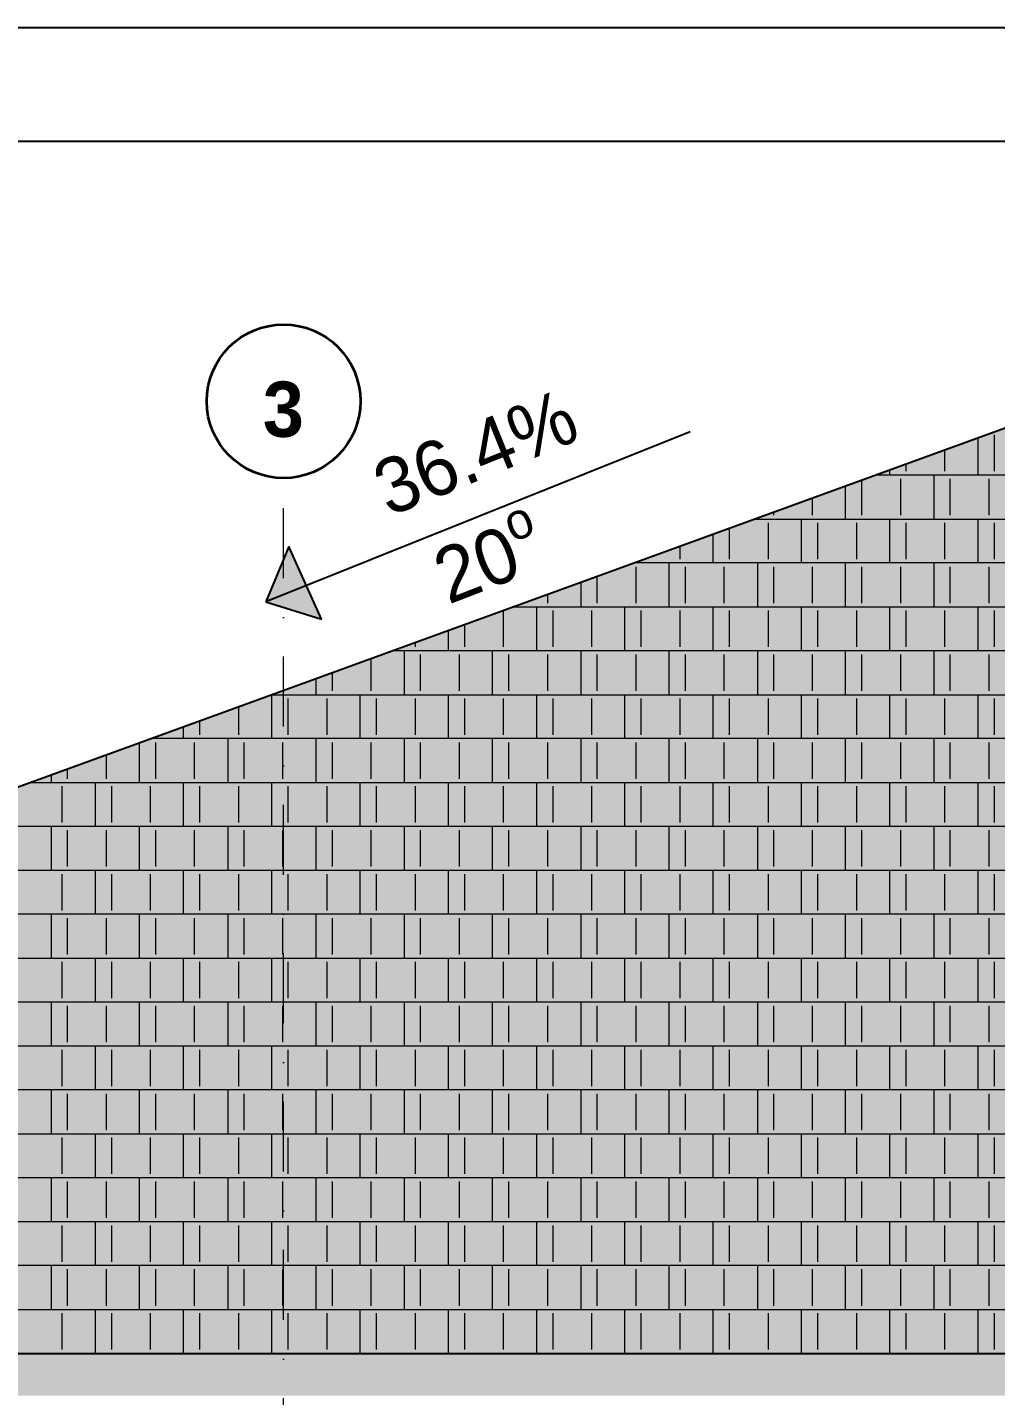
# Model space of a CAD drawing. Extents: x -1929 to 256751, y -18317 to 36108.
# Drawn here: x 10238.8 to 10458.2, y 1160 to 1470.1 of the extents above; entities that cross this region are included whole.
import ezdxf

# ---------------------------------------------------------------- set-up
doc = ezdxf.new("R2010")
doc.units = 0
doc.header["$LTSCALE"] = 5
doc.header["$MEASUREMENT"] = 0
doc.linetypes.add('- Осеви линии', pattern=[670.277762, 317.5, -176.388889, 0, -176.388874])
doc.linetypes.add('- Скирити линии', pattern=[245, 200, -45])
for name, color, linetype in [('4 _ - Фрагмент - Разрез.2D Elements', 7, 'Continuous'), ('4 _ - Щриховки - Основни.2D Elements', 7, 'Continuous'), ('6 _ - Конструктивни оси.Dimensioning', 7, 'Continuous'), ('7 _ - Основни елементи.2D Elements', 7, 'Continuous'), ('KEREMIDI', 7, 'Continuous')]:
    doc.layers.add(name, color=color, linetype=linetype)
doc.styles.add('GENERATED_STYLE_1', font='GOTHIC.TTF')
doc.styles.add('GENERATED_STYLE_2', font='GOTHICB.TTF')

# ---------------------------------------------------------------- blocks, each defined once
blk = doc.blocks.new('*X17')
at = {"layer": 'KEREMIDI', "color": 250, "linetype": 'Continuous', "lineweight": 13, "ltscale": 0.01, "true_color": 0x2a2a2a}
for p, q in [((19028.9, 27255.9), (19028.9, 27420.8)), ((18804.9, 27255.9), (18804.9, 27352.3)), ((18954.9, 27238.8), (18954.9, 27406.9)), ((18754.9, 27238.8), (18492.9, 27238.8)), ((18554.9, 27238.8), (18554.9, 27261.4)), ((18628.9, 27255.9), (18628.9, 27288.3)), ((19554.9, 27238.8), (18754.9, 27238.8)), ((18754.9, 27238.8), (18754.9, 27039.7)), ((18354.9, 27039.7), (18354.9, 27188.6)), ((18428.9, 27056.8), (18428.9, 27215.5)), ((18604.9, 27056.8), (18604.9, 27221.7)), ((18828.9, 27056.8), (18828.9, 27221.7)), ((19004.9, 27056.8), (19004.9, 27221.7)), ((18204.9, 27056.8), (18204.9, 27134)), ((17954.9, 27043), (17954.9, 27039.7)), ((18028.9, 27056.8), (18028.9, 27069.9)), ((17828.9, 26857.8), (17828.9, 26997.1)), ((17946, 27039.7), (17954.9, 27039.7)), ((17954.9, 27039.7), (18754.9, 27039.7)), ((18004.9, 26857.8), (18004.9, 27022.6)), ((18154.9, 26840.7), (18154.9, 27039.7)), ((18228.9, 26857.8), (18228.9, 27022.6)), ((18404.9, 26857.8), (18404.9, 27022.6)), ((18554.9, 26840.7), (18554.9, 27039.7)), ((18628.9, 26857.8), (18628.9, 27022.6)), ((18754.9, 27039.7), (19554.9, 27039.7)), ((18804.9, 26857.8), (18804.9, 27022.6)), ((18954.9, 26840.7), (18954.9, 27039.7)), ((19028.9, 26857.8), (19028.9, 27022.6)), ((17754.9, 26840.7), (17754.9, 26970.2)), ((17604.9, 26857.8), (17604.9, 26915.6)), ((17954.9, 26840.7), (17399.1, 26840.7)), ((17404.9, 26658.7), (17404.9, 26823.6)), ((17554.9, 26641.6), (17554.9, 26840.7)), ((17628.9, 26658.7), (17628.9, 26823.6)), ((17804.9, 26658.7), (17804.9, 26823.6)), ((18754.9, 26840.7), (17954.9, 26840.7)), ((17954.9, 26840.7), (17954.9, 26641.6)), ((18028.9, 26658.7), (18028.9, 26823.6)), ((18204.9, 26658.7), (18204.9, 26823.6)), ((18354.9, 26641.6), (18354.9, 26840.7)), ((18428.9, 26658.7), (18428.9, 26823.6)), ((18604.9, 26658.7), (18604.9, 26823.6)), ((19554.9, 26840.7), (18754.9, 26840.7)), ((18754.9, 26840.7), (18754.9, 26641.6)), ((18828.9, 26658.7), (18828.9, 26823.6)), ((19004.9, 26658.7), (19004.9, 26823.6)), ((17154.9, 26751.8), (17154.9, 26641.6)), ((17228.9, 26658.7), (17228.9, 26778.7)), ((17004.9, 26658.7), (17004.9, 26697.2)), ((16804.9, 26459.7), (16804.9, 26624.4)), ((16852.2, 26641.6), (17154.9, 26641.6)), ((16954.9, 26442.6), (16954.9, 26641.6)), ((17028.9, 26459.7), (17028.9, 26624.5)), ((17154.9, 26641.6), (17954.9, 26641.6)), ((17204.9, 26459.7), (17204.9, 26624.5)), ((17354.9, 26442.6), (17354.9, 26641.6)), ((17428.9, 26459.7), (17428.9, 26624.5)), ((17604.9, 26459.7), (17604.9, 26624.5)), ((17754.9, 26442.6), (17754.9, 26641.6)), ((17828.9, 26459.7), (17828.9, 26624.5)), ((17954.9, 26641.6), (18754.9, 26641.6)), ((18004.9, 26459.7), (18004.9, 26624.5)), ((18154.9, 26442.6), (18154.9, 26641.6)), ((18228.9, 26459.7), (18228.9, 26624.5)), ((18404.9, 26459.7), (18404.9, 26624.5)), ((18554.9, 26442.6), (18554.9, 26641.6)), ((18628.9, 26459.7), (18628.9, 26624.5)), ((18754.9, 26641.6), (19554.9, 26641.6)), ((18804.9, 26459.7), (18804.9, 26624.5)), ((18954.9, 26442.6), (18954.9, 26641.6)), ((19028.9, 26459.7), (19028.9, 26624.5)), ((16628.9, 26459.7), (16628.9, 26560.3)), ((16554.9, 26442.6), (16554.9, 26533.4)), ((16354.9, 26442.6), (16305.3, 26442.6)), ((17154.9, 26442.6), (16354.9, 26442.6)), ((16354.9, 26442.6), (16354.9, 26243.5)), ((16404.9, 26459.7), (16404.9, 26478.8)), ((16428.9, 26260.6), (16428.9, 26425.5)), ((16604.9, 26260.6), (16604.9, 26425.5)), ((16754.9, 26243.5), (16754.9, 26442.6)), ((16828.9, 26260.6), (16828.9, 26425.5)), ((17004.9, 26260.6), (17004.9, 26425.5)), ((17954.9, 26442.6), (17154.9, 26442.6)), ((17154.9, 26442.6), (17154.9, 26243.5)), ((17228.9, 26260.6), (17228.9, 26425.5)), ((17404.9, 26260.6), (17404.9, 26425.5)), ((17554.9, 26243.5), (17554.9, 26442.6)), ((17628.9, 26260.6), (17628.9, 26425.5)), ((17804.9, 26260.6), (17804.9, 26425.5)), ((18754.9, 26442.6), (17954.9, 26442.6)), ((17954.9, 26442.6), (17954.9, 26243.5)), ((18028.9, 26260.6), (18028.9, 26425.5)), ((18204.9, 26260.6), (18204.9, 26425.5)), ((18354.9, 26243.5), (18354.9, 26442.6)), ((18428.9, 26260.6), (18428.9, 26425.5)), ((18604.9, 26260.6), (18604.9, 26425.5)), ((19554.9, 26442.6), (18754.9, 26442.6)), ((18754.9, 26442.6), (18754.9, 26243.5)), ((18828.9, 26260.6), (18828.9, 26425.5)), ((19004.9, 26260.6), (19004.9, 26425.5)), ((16204.9, 26260.6), (16204.9, 26406)), ((15954.9, 26243.5), (15954.9, 26315)), ((16028.9, 26260.6), (16028.9, 26342)), ((15754.9, 26044.5), (15754.9, 26242.2)), ((15758.4, 26243.5), (16354.9, 26243.5)), ((16154.9, 26044.5), (16154.9, 26243.5)), ((16354.9, 26243.5), (17154.9, 26243.5)), ((16554.9, 26044.5), (16554.9, 26243.5)), ((16954.9, 26044.5), (16954.9, 26243.5)), ((17154.9, 26243.5), (17954.9, 26243.5)), ((17354.9, 26044.5), (17354.9, 26243.5)), ((17754.9, 26044.5), (17754.9, 26243.5)), ((17954.9, 26243.5), (18754.9, 26243.5)), ((18154.9, 26044.5), (18154.9, 26243.5)), ((18554.9, 26044.5), (18554.9, 26243.5)), ((18754.9, 26243.5), (19554.9, 26243.5)), ((18954.9, 26044.5), (18954.9, 26243.5)), ((15604.9, 26061.6), (15604.9, 26187.6)), ((15828.9, 26061.6), (15828.9, 26226.4)), ((16004.9, 26061.6), (16004.9, 26226.4)), ((16228.9, 26061.6), (16228.9, 26226.4)), ((16404.9, 26061.6), (16404.9, 26226.4)), ((16628.9, 26061.6), (16628.9, 26226.4)), ((16804.9, 26061.6), (16804.9, 26226.4)), ((17028.9, 26061.6), (17028.9, 26226.4)), ((17204.9, 26061.6), (17204.9, 26226.4)), ((17428.9, 26061.6), (17428.9, 26226.4)), ((17604.9, 26061.6), (17604.9, 26226.4)), ((17828.9, 26061.6), (17828.9, 26226.4)), ((18004.9, 26061.6), (18004.9, 26226.4)), ((18228.9, 26061.6), (18228.9, 26226.4)), ((18404.9, 26061.6), (18404.9, 26226.4)), ((18628.9, 26061.6), (18628.9, 26226.4)), ((18804.9, 26061.6), (18804.9, 26226.4)), ((19028.9, 26061.6), (19028.9, 26226.4)), ((15428.9, 26061.6), (15428.9, 26123.6)), ((15354.9, 26044.5), (15354.9, 26096.7)), ((15154.9, 25845.4), (15154.9, 26023.9)), ((15554.9, 26044.5), (15211.5, 26044.5)), ((15228.9, 25862.5), (15228.9, 26027.4)), ((15404.9, 25862.5), (15404.9, 26027.4)), ((16354.9, 26044.5), (15554.9, 26044.5)), ((15554.9, 26044.5), (15554.9, 25845.4)), ((15628.9, 25862.5), (15628.9, 26027.4)), ((15804.9, 25862.5), (15804.9, 26027.4)), ((15954.9, 25845.4), (15954.9, 26044.5)), ((16028.9, 25862.5), (16028.9, 26027.4)), ((16204.9, 25862.5), (16204.9, 26027.4)), ((17154.9, 26044.5), (16354.9, 26044.5)), ((16354.9, 26044.5), (16354.9, 25845.4)), ((16428.9, 25862.5), (16428.9, 26027.4)), ((16604.9, 25862.5), (16604.9, 26027.4)), ((16754.9, 25845.4), (16754.9, 26044.5)), ((16828.9, 25862.5), (16828.9, 26027.4)), ((17004.9, 25862.5), (17004.9, 26027.4)), ((17954.9, 26044.5), (17154.9, 26044.5)), ((17154.9, 26044.5), (17154.9, 25845.4)), ((17228.9, 25862.5), (17228.9, 26027.4)), ((17404.9, 25862.5), (17404.9, 26027.4)), ((17554.9, 25845.4), (17554.9, 26044.5)), ((17628.9, 25862.5), (17628.9, 26027.4)), ((17804.9, 25862.5), (17804.9, 26027.4)), ((18754.9, 26044.5), (17954.9, 26044.5)), ((17954.9, 26044.5), (17954.9, 25845.4)), ((18028.9, 25862.5), (18028.9, 26027.4)), ((18204.9, 25862.5), (18204.9, 26027.4)), ((18354.9, 25845.4), (18354.9, 26044.5)), ((18428.9, 25862.5), (18428.9, 26027.4)), ((18604.9, 25862.5), (18604.9, 26027.4)), ((19554.9, 26044.5), (18754.9, 26044.5)), ((18754.9, 26044.5), (18754.9, 25845.4)), ((18828.9, 25862.5), (18828.9, 26027.4)), ((19004.9, 25862.5), (19004.9, 26027.4)), ((15004.9, 25862.5), (15004.9, 25969.3)), ((14754.9, 25878.3), (14754.9, 25845.4)), ((14828.9, 25862.5), (14828.9, 25905.2)), ((14664.6, 25845.4), (14754.9, 25845.4)), ((14754.9, 25845.4), (15554.9, 25845.4)), ((14804.9, 25663.5), (14804.9, 25828.3)), ((14954.9, 25646.4), (14954.9, 25845.4)), ((15028.9, 25663.5), (15028.9, 25828.3)), ((15204.9, 25663.5), (15204.9, 25828.3)), ((15354.9, 25646.4), (15354.9, 25845.4)), ((15428.9, 25663.5), (15428.9, 25828.3)), ((15554.9, 25845.4), (16354.9, 25845.4)), ((15604.9, 25663.5), (15604.9, 25828.3)), ((15754.9, 25646.4), (15754.9, 25845.4)), ((15828.9, 25663.5), (15828.9, 25828.3)), ((16004.9, 25663.5), (16004.9, 25828.3)), ((16154.9, 25646.4), (16154.9, 25845.4)), ((16228.9, 25663.5), (16228.9, 25828.3)), ((16354.9, 25845.4), (17154.9, 25845.4)), ((16404.9, 25663.5), (16404.9, 25828.3)), ((16554.9, 25646.4), (16554.9, 25845.4)), ((16628.9, 25663.5), (16628.9, 25828.3)), ((16804.9, 25663.5), (16804.9, 25828.3)), ((16954.9, 25646.4), (16954.9, 25845.4)), ((17028.9, 25663.5), (17028.9, 25828.3)), ((17154.9, 25845.4), (17954.9, 25845.4)), ((17204.9, 25663.5), (17204.9, 25828.3)), ((17354.9, 25646.4), (17354.9, 25845.4)), ((17428.9, 25663.5), (17428.9, 25828.3)), ((17604.9, 25663.5), (17604.9, 25828.3)), ((17754.9, 25646.4), (17754.9, 25845.4)), ((17828.9, 25663.5), (17828.9, 25828.3)), ((17954.9, 25845.4), (18754.9, 25845.4)), ((18004.9, 25663.5), (18004.9, 25828.3)), ((18154.9, 25646.4), (18154.9, 25845.4)), ((18228.9, 25663.5), (18228.9, 25828.3)), ((18404.9, 25663.5), (18404.9, 25828.3)), ((18554.9, 25646.4), (18554.9, 25845.4)), ((18628.9, 25663.5), (18628.9, 25828.3)), ((18754.9, 25845.4), (19554.9, 25845.4)), ((18804.9, 25663.5), (18804.9, 25828.3)), ((18954.9, 25646.4), (18954.9, 25845.4)), ((19028.9, 25663.5), (19028.9, 25828.3)), ((14754.9, 25646.4), (13954.9, 25646.4)), ((15554.9, 25646.4), (14754.9, 25646.4)), ((14754.9, 25646.4), (14754.9, 25447.3)), ((14828.9, 25464.4), (14828.9, 25629.3)), ((15004.9, 25464.4), (15004.9, 25629.3)), ((15154.9, 25447.3), (15154.9, 25646.4)), ((15228.9, 25464.4), (15228.9, 25629.3)), ((15404.9, 25464.4), (15404.9, 25629.3)), ((16354.9, 25646.4), (15554.9, 25646.4)), ((15554.9, 25646.4), (15554.9, 25447.3)), ((15628.9, 25464.4), (15628.9, 25629.3)), ((15804.9, 25464.4), (15804.9, 25629.3)), ((15954.9, 25447.3), (15954.9, 25646.4)), ((16028.9, 25464.4), (16028.9, 25629.3)), ((16204.9, 25464.4), (16204.9, 25629.3)), ((17154.9, 25646.4), (16354.9, 25646.4)), ((16354.9, 25646.4), (16354.9, 25447.3)), ((16428.9, 25464.4), (16428.9, 25629.3)), ((16604.9, 25464.4), (16604.9, 25629.3)), ((16754.9, 25447.3), (16754.9, 25646.4)), ((16828.9, 25464.4), (16828.9, 25629.3)), ((17004.9, 25464.4), (17004.9, 25629.3)), ((17954.9, 25646.4), (17154.9, 25646.4)), ((17154.9, 25646.4), (17154.9, 25447.3)), ((17228.9, 25464.4), (17228.9, 25629.3)), ((17404.9, 25464.4), (17404.9, 25629.3)), ((17554.9, 25447.3), (17554.9, 25646.4)), ((17628.9, 25464.4), (17628.9, 25629.3)), ((17804.9, 25464.4), (17804.9, 25629.3)), ((18754.9, 25646.4), (17954.9, 25646.4)), ((17954.9, 25646.4), (17954.9, 25447.3)), ((18028.9, 25464.4), (18028.9, 25629.3)), ((18204.9, 25464.4), (18204.9, 25629.3)), ((18354.9, 25447.3), (18354.9, 25646.4)), ((18428.9, 25464.4), (18428.9, 25629.3)), ((18604.9, 25464.4), (18604.9, 25629.3)), ((19554.9, 25646.4), (18754.9, 25646.4)), ((18754.9, 25646.4), (18754.9, 25447.3)), ((18828.9, 25464.4), (18828.9, 25629.3)), ((19004.9, 25464.4), (19004.9, 25629.3)), ((13954.9, 25447.3), (14754.9, 25447.3)), ((14754.9, 25447.3), (15554.9, 25447.3)), ((14804.9, 25265.3), (14804.9, 25430.2)), ((14954.9, 25248.2), (14954.9, 25447.3)), ((15028.9, 25265.3), (15028.9, 25430.2)), ((15204.9, 25265.3), (15204.9, 25430.2)), ((15354.9, 25248.2), (15354.9, 25447.3)), ((15428.9, 25265.3), (15428.9, 25430.2)), ((15554.9, 25447.3), (16354.9, 25447.3)), ((15604.9, 25265.3), (15604.9, 25430.2)), ((15754.9, 25248.2), (15754.9, 25447.3)), ((15828.9, 25265.3), (15828.9, 25430.2)), ((16004.9, 25265.3), (16004.9, 25430.2)), ((16154.9, 25248.2), (16154.9, 25447.3)), ((16228.9, 25265.3), (16228.9, 25430.2)), ((16354.9, 25447.3), (17154.9, 25447.3)), ((16404.9, 25265.3), (16404.9, 25430.2)), ((16554.9, 25248.2), (16554.9, 25447.3)), ((16628.9, 25265.3), (16628.9, 25430.2)), ((16804.9, 25265.3), (16804.9, 25430.2)), ((16954.9, 25248.2), (16954.9, 25447.3)), ((17028.9, 25265.3), (17028.9, 25430.2)), ((17154.9, 25447.3), (17954.9, 25447.3)), ((17204.9, 25265.3), (17204.9, 25430.2)), ((17354.9, 25248.2), (17354.9, 25447.3)), ((17428.9, 25265.3), (17428.9, 25430.2)), ((17604.9, 25265.3), (17604.9, 25430.2)), ((17754.9, 25248.2), (17754.9, 25447.3)), ((17828.9, 25265.3), (17828.9, 25430.2)), ((17954.9, 25447.3), (18754.9, 25447.3)), ((18004.9, 25265.3), (18004.9, 25430.2)), ((18154.9, 25248.2), (18154.9, 25447.3)), ((18228.9, 25265.3), (18228.9, 25430.2)), ((18404.9, 25265.3), (18404.9, 25430.2)), ((18554.9, 25248.2), (18554.9, 25447.3)), ((18628.9, 25265.3), (18628.9, 25430.2)), ((18754.9, 25447.3), (19554.9, 25447.3)), ((18804.9, 25265.3), (18804.9, 25430.2)), ((18954.9, 25248.2), (18954.9, 25447.3)), ((19028.9, 25265.3), (19028.9, 25430.2)), ((14754.9, 25248.2), (13954.9, 25248.2)), ((15554.9, 25248.2), (14754.9, 25248.2)), ((14754.9, 25248.2), (14754.9, 25049.2)), ((15154.9, 25049.2), (15154.9, 25248.2)), ((16354.9, 25248.2), (15554.9, 25248.2)), ((15554.9, 25248.2), (15554.9, 25049.2)), ((15954.9, 25049.2), (15954.9, 25248.2)), ((17154.9, 25248.2), (16354.9, 25248.2)), ((16354.9, 25248.2), (16354.9, 25049.2)), ((16754.9, 25049.2), (16754.9, 25248.2)), ((17954.9, 25248.2), (17154.9, 25248.2)), ((17154.9, 25248.2), (17154.9, 25049.2)), ((17554.9, 25049.2), (17554.9, 25248.2)), ((18754.9, 25248.2), (17954.9, 25248.2)), ((17954.9, 25248.2), (17954.9, 25049.2)), ((18354.9, 25049.2), (18354.9, 25248.2)), ((19554.9, 25248.2), (18754.9, 25248.2)), ((18754.9, 25248.2), (18754.9, 25049.2)), ((14828.9, 25066.3), (14828.9, 25231.1)), ((15004.9, 25066.3), (15004.9, 25231.1)), ((15228.9, 25066.3), (15228.9, 25231.1)), ((15404.9, 25066.3), (15404.9, 25231.1)), ((15628.9, 25066.3), (15628.9, 25231.1)), ((15804.9, 25066.3), (15804.9, 25231.1)), ((16028.9, 25066.3), (16028.9, 25231.1)), ((16204.9, 25066.3), (16204.9, 25231.1)), ((16428.9, 25066.3), (16428.9, 25231.1)), ((16604.9, 25066.3), (16604.9, 25231.1)), ((16828.9, 25066.3), (16828.9, 25231.1)), ((17004.9, 25066.3), (17004.9, 25231.1)), ((17228.9, 25066.3), (17228.9, 25231.1)), ((17404.9, 25066.3), (17404.9, 25231.1)), ((17628.9, 25066.3), (17628.9, 25231.1)), ((17804.9, 25066.3), (17804.9, 25231.1)), ((18028.9, 25066.3), (18028.9, 25231.1)), ((18204.9, 25066.3), (18204.9, 25231.1)), ((18428.9, 25066.3), (18428.9, 25231.1)), ((18604.9, 25066.3), (18604.9, 25231.1)), ((18828.9, 25066.3), (18828.9, 25231.1)), ((19004.9, 25066.3), (19004.9, 25231.1)), ((13954.9, 25049.2), (14754.9, 25049.2)), ((14754.9, 25049.2), (15554.9, 25049.2)), ((14804.9, 24867.2), (14804.9, 25032.1)), ((14954.9, 24850.1), (14954.9, 25049.2)), ((15028.9, 24867.2), (15028.9, 25032.1)), ((15204.9, 24867.2), (15204.9, 25032.1)), ((15354.9, 24850.1), (15354.9, 25049.2)), ((15428.9, 24867.2), (15428.9, 25032.1)), ((15554.9, 25049.2), (16354.9, 25049.2)), ((15604.9, 24867.2), (15604.9, 25032.1)), ((15754.9, 24850.1), (15754.9, 25049.2)), ((15828.9, 24867.2), (15828.9, 25032.1)), ((16004.9, 24867.2), (16004.9, 25032.1)), ((16154.9, 24850.1), (16154.9, 25049.2)), ((16228.9, 24867.2), (16228.9, 25032.1)), ((16354.9, 25049.2), (17154.9, 25049.2)), ((16404.9, 24867.2), (16404.9, 25032.1)), ((16554.9, 24850.1), (16554.9, 25049.2)), ((16628.9, 24867.2), (16628.9, 25032.1)), ((16804.9, 24867.2), (16804.9, 25032.1)), ((16954.9, 24850.1), (16954.9, 25049.2)), ((17028.9, 24867.2), (17028.9, 25032.1)), ((17154.9, 25049.2), (17954.9, 25049.2)), ((17204.9, 24867.2), (17204.9, 25032.1)), ((17354.9, 24850.1), (17354.9, 25049.2)), ((17428.9, 24867.2), (17428.9, 25032.1)), ((17604.9, 24867.2), (17604.9, 25032.1)), ((17754.9, 24850.1), (17754.9, 25049.2)), ((17828.9, 24867.2), (17828.9, 25032.1)), ((17954.9, 25049.2), (18754.9, 25049.2)), ((18004.9, 24867.2), (18004.9, 25032.1)), ((18154.9, 24850.1), (18154.9, 25049.2)), ((18228.9, 24867.2), (18228.9, 25032.1)), ((18404.9, 24867.2), (18404.9, 25032.1)), ((18554.9, 24850.1), (18554.9, 25049.2)), ((18628.9, 24867.2), (18628.9, 25032.1)), ((18754.9, 25049.2), (19554.9, 25049.2)), ((18804.9, 24867.2), (18804.9, 25032.1)), ((18954.9, 24850.1), (18954.9, 25049.2)), ((19028.9, 24867.2), (19028.9, 25032.1)), ((14754.9, 24850.1), (13954.9, 24850.1)), ((15554.9, 24850.1), (14754.9, 24850.1)), ((14754.9, 24850.1), (14754.9, 24651.1)), ((14828.9, 24668.2), (14828.9, 24833)), ((15004.9, 24668.2), (15004.9, 24833)), ((15154.9, 24651.1), (15154.9, 24850.1)), ((15228.9, 24668.2), (15228.9, 24833)), ((15404.9, 24668.2), (15404.9, 24833)), ((16354.9, 24850.1), (15554.9, 24850.1)), ((15554.9, 24850.1), (15554.9, 24651.1)), ((15628.9, 24668.2), (15628.9, 24833)), ((15804.9, 24668.2), (15804.9, 24833)), ((15954.9, 24651.1), (15954.9, 24850.1)), ((16028.9, 24668.2), (16028.9, 24833)), ((16204.9, 24668.2), (16204.9, 24833)), ((17154.9, 24850.1), (16354.9, 24850.1)), ((16354.9, 24850.1), (16354.9, 24651.1)), ((16428.9, 24668.2), (16428.9, 24833)), ((16604.9, 24668.2), (16604.9, 24833)), ((16754.9, 24651.1), (16754.9, 24850.1)), ((16828.9, 24668.2), (16828.9, 24833)), ((17004.9, 24668.2), (17004.9, 24833)), ((17954.9, 24850.1), (17154.9, 24850.1)), ((17154.9, 24850.1), (17154.9, 24651.1)), ((17228.9, 24668.2), (17228.9, 24833)), ((17404.9, 24668.2), (17404.9, 24833)), ((17554.9, 24651.1), (17554.9, 24850.1)), ((17628.9, 24668.2), (17628.9, 24833)), ((17804.9, 24668.2), (17804.9, 24833)), ((18754.9, 24850.1), (17954.9, 24850.1)), ((17954.9, 24850.1), (17954.9, 24651.1)), ((18028.9, 24668.2), (18028.9, 24833)), ((18204.9, 24668.2), (18204.9, 24833)), ((18354.9, 24651.1), (18354.9, 24850.1)), ((18428.9, 24668.2), (18428.9, 24833)), ((18604.9, 24668.2), (18604.9, 24833)), ((19554.9, 24850.1), (18754.9, 24850.1)), ((18754.9, 24850.1), (18754.9, 24651.1)), ((18828.9, 24668.2), (18828.9, 24833)), ((19004.9, 24668.2), (19004.9, 24833)), ((13954.9, 24651.1), (14754.9, 24651.1)), ((14754.9, 24651.1), (15554.9, 24651.1)), ((14804.9, 24469.1), (14804.9, 24634)), ((14954.9, 24452), (14954.9, 24651.1)), ((15028.9, 24469.1), (15028.9, 24634)), ((15204.9, 24469.1), (15204.9, 24634)), ((15354.9, 24452), (15354.9, 24651.1)), ((15428.9, 24469.1), (15428.9, 24634)), ((15554.9, 24651.1), (16354.9, 24651.1)), ((15604.9, 24469.1), (15604.9, 24634)), ((15754.9, 24452), (15754.9, 24651.1)), ((15828.9, 24469.1), (15828.9, 24634)), ((16004.9, 24469.1), (16004.9, 24634)), ((16154.9, 24452), (16154.9, 24651.1)), ((16228.9, 24469.1), (16228.9, 24634)), ((16354.9, 24651.1), (17154.9, 24651.1)), ((16404.9, 24469.1), (16404.9, 24634)), ((16554.9, 24452), (16554.9, 24651.1)), ((16628.9, 24469.1), (16628.9, 24634)), ((16804.9, 24469.1), (16804.9, 24634)), ((16954.9, 24452), (16954.9, 24651.1)), ((17028.9, 24469.1), (17028.9, 24634)), ((17154.9, 24651.1), (17954.9, 24651.1)), ((17204.9, 24469.1), (17204.9, 24634)), ((17354.9, 24452), (17354.9, 24651.1)), ((17428.9, 24469.1), (17428.9, 24634)), ((17604.9, 24469.1), (17604.9, 24634)), ((17754.9, 24452), (17754.9, 24651.1)), ((17828.9, 24469.1), (17828.9, 24634)), ((17954.9, 24651.1), (18754.9, 24651.1)), ((18004.9, 24469.1), (18004.9, 24634)), ((18154.9, 24452), (18154.9, 24651.1)), ((18228.9, 24469.1), (18228.9, 24634)), ((18404.9, 24469.1), (18404.9, 24634)), ((18554.9, 24452), (18554.9, 24651.1)), ((18628.9, 24469.1), (18628.9, 24634)), ((18754.9, 24651.1), (19554.9, 24651.1)), ((18804.9, 24469.1), (18804.9, 24634)), ((18954.9, 24452), (18954.9, 24651.1)), ((19028.9, 24469.1), (19028.9, 24634)), ((14754.9, 24452), (13954.9, 24452)), ((15554.9, 24452), (14754.9, 24452)), ((14754.9, 24452), (14754.9, 24253)), ((15154.9, 24253), (15154.9, 24452)), ((16354.9, 24452), (15554.9, 24452)), ((15554.9, 24452), (15554.9, 24253)), ((15954.9, 24253), (15954.9, 24452)), ((17154.9, 24452), (16354.9, 24452)), ((16354.9, 24452), (16354.9, 24253)), ((16754.9, 24253), (16754.9, 24452)), ((17954.9, 24452), (17154.9, 24452)), ((17154.9, 24452), (17154.9, 24253)), ((17554.9, 24253), (17554.9, 24452)), ((18754.9, 24452), (17954.9, 24452)), ((17954.9, 24452), (17954.9, 24253)), ((18354.9, 24253), (18354.9, 24452)), ((19554.9, 24452), (18754.9, 24452)), ((18754.9, 24452), (18754.9, 24253)), ((14828.9, 24270.1), (14828.9, 24434.9)), ((15004.9, 24270.1), (15004.9, 24434.9)), ((15228.9, 24270.1), (15228.9, 24434.9)), ((15404.9, 24270.1), (15404.9, 24434.9)), ((15628.9, 24270.1), (15628.9, 24434.9)), ((15804.9, 24270.1), (15804.9, 24434.9)), ((16028.9, 24270.1), (16028.9, 24434.9)), ((16204.9, 24270.1), (16204.9, 24434.9)), ((16428.9, 24270.1), (16428.9, 24434.9)), ((16604.9, 24270.1), (16604.9, 24434.9)), ((16828.9, 24270.1), (16828.9, 24434.9)), ((17004.9, 24270.1), (17004.9, 24434.9)), ((17228.9, 24270.1), (17228.9, 24434.9)), ((17404.9, 24270.1), (17404.9, 24434.9)), ((17628.9, 24270.1), (17628.9, 24434.9)), ((17804.9, 24270.1), (17804.9, 24434.9)), ((18028.9, 24270.1), (18028.9, 24434.9)), ((18204.9, 24270.1), (18204.9, 24434.9)), ((18428.9, 24270.1), (18428.9, 24434.9)), ((18604.9, 24270.1), (18604.9, 24434.9)), ((18828.9, 24270.1), (18828.9, 24434.9)), ((19004.9, 24270.1), (19004.9, 24434.9)), ((13954.9, 24253), (14754.9, 24253)), ((14754.9, 24253), (15554.9, 24253)), ((14954.9, 24053.9), (14954.9, 24253)), ((15354.9, 24053.9), (15354.9, 24253)), ((15554.9, 24253), (16354.9, 24253)), ((15754.9, 24053.9), (15754.9, 24253)), ((16154.9, 24053.9), (16154.9, 24253)), ((16354.9, 24253), (17154.9, 24253)), ((16554.9, 24053.9), (16554.9, 24253)), ((16954.9, 24053.9), (16954.9, 24253)), ((17154.9, 24253), (17954.9, 24253)), ((17354.9, 24053.9), (17354.9, 24253)), ((17754.9, 24053.9), (17754.9, 24253)), ((17954.9, 24253), (18754.9, 24253)), ((18154.9, 24053.9), (18154.9, 24253)), ((18554.9, 24053.9), (18554.9, 24253)), ((18754.9, 24253), (19554.9, 24253)), ((18954.9, 24053.9), (18954.9, 24253)), ((14804.9, 24071), (14804.9, 24235.9)), ((15028.9, 24071), (15028.9, 24235.9)), ((15204.9, 24071), (15204.9, 24235.9)), ((15428.9, 24071), (15428.9, 24235.9)), ((15604.9, 24071), (15604.9, 24235.9)), ((15828.9, 24071), (15828.9, 24235.9)), ((16004.9, 24071), (16004.9, 24235.9)), ((16228.9, 24071), (16228.9, 24235.9)), ((16404.9, 24071), (16404.9, 24235.9)), ((16628.9, 24071), (16628.9, 24235.9)), ((16804.9, 24071), (16804.9, 24235.9)), ((17028.9, 24071), (17028.9, 24235.9)), ((17204.9, 24071), (17204.9, 24235.9)), ((17428.9, 24071), (17428.9, 24235.9)), ((17604.9, 24071), (17604.9, 24235.9)), ((17828.9, 24071), (17828.9, 24235.9)), ((18004.9, 24071), (18004.9, 24235.9)), ((18228.9, 24071), (18228.9, 24235.9)), ((18404.9, 24071), (18404.9, 24235.9)), ((18628.9, 24071), (18628.9, 24235.9)), ((18804.9, 24071), (18804.9, 24235.9)), ((19028.9, 24071), (19028.9, 24235.9)), ((14754.9, 24053.9), (13954.9, 24053.9)), ((15554.9, 24053.9), (14754.9, 24053.9)), ((14754.9, 24053.9), (14754.9, 23854.8)), ((14828.9, 23872), (14828.9, 24036.8)), ((15004.9, 23872), (15004.9, 24036.8)), ((15154.9, 23854.8), (15154.9, 24053.9)), ((15228.9, 23872), (15228.9, 24036.8)), ((15404.9, 23872), (15404.9, 24036.8)), ((16354.9, 24053.9), (15554.9, 24053.9)), ((15554.9, 24053.9), (15554.9, 23854.8)), ((15628.9, 23872), (15628.9, 24036.8)), ((15804.9, 23872), (15804.9, 24036.8)), ((15954.9, 23854.8), (15954.9, 24053.9)), ((16028.9, 23872), (16028.9, 24036.8)), ((16204.9, 23872), (16204.9, 24036.8)), ((17154.9, 24053.9), (16354.9, 24053.9)), ((16354.9, 24053.9), (16354.9, 23854.8)), ((16428.9, 23872), (16428.9, 24036.8)), ((16604.9, 23872), (16604.9, 24036.8)), ((16754.9, 23854.8), (16754.9, 24053.9)), ((16828.9, 23872), (16828.9, 24036.8)), ((17004.9, 23872), (17004.9, 24036.8)), ((17954.9, 24053.9), (17154.9, 24053.9)), ((17154.9, 24053.9), (17154.9, 23854.8)), ((17228.9, 23872), (17228.9, 24036.8)), ((17404.9, 23872), (17404.9, 24036.8)), ((17554.9, 23854.8), (17554.9, 24053.9)), ((17628.9, 23872), (17628.9, 24036.8)), ((17804.9, 23872), (17804.9, 24036.8)), ((18754.9, 24053.9), (17954.9, 24053.9)), ((17954.9, 24053.9), (17954.9, 23854.8)), ((18028.9, 23872), (18028.9, 24036.8)), ((18204.9, 23872), (18204.9, 24036.8)), ((18354.9, 23854.8), (18354.9, 24053.9)), ((18428.9, 23872), (18428.9, 24036.8)), ((18604.9, 23872), (18604.9, 24036.8)), ((19554.9, 24053.9), (18754.9, 24053.9)), ((18754.9, 24053.9), (18754.9, 23854.8)), ((18828.9, 23872), (18828.9, 24036.8)), ((19004.9, 23872), (19004.9, 24036.8)), ((13954.9, 23854.8), (14754.9, 23854.8)), ((14754.9, 23854.8), (15554.9, 23854.8)), ((14804.9, 23672.9), (14804.9, 23837.7)), ((14954.9, 23655.8), (14954.9, 23854.8)), ((15028.9, 23672.9), (15028.9, 23837.7)), ((15204.9, 23672.9), (15204.9, 23837.7)), ((15354.9, 23655.8), (15354.9, 23854.8)), ((15428.9, 23672.9), (15428.9, 23837.7)), ((15554.9, 23854.8), (16354.9, 23854.8)), ((15604.9, 23672.9), (15604.9, 23837.7)), ((15754.9, 23655.8), (15754.9, 23854.8)), ((15828.9, 23672.9), (15828.9, 23837.7)), ((16004.9, 23672.9), (16004.9, 23837.7)), ((16154.9, 23655.8), (16154.9, 23854.8)), ((16228.9, 23672.9), (16228.9, 23837.7)), ((16354.9, 23854.8), (17154.9, 23854.8)), ((16404.9, 23672.9), (16404.9, 23837.7)), ((16554.9, 23655.8), (16554.9, 23854.8)), ((16628.9, 23672.9), (16628.9, 23837.7)), ((16804.9, 23672.9), (16804.9, 23837.7)), ((16954.9, 23655.8), (16954.9, 23854.8)), ((17028.9, 23672.9), (17028.9, 23837.7)), ((17154.9, 23854.8), (17954.9, 23854.8)), ((17204.9, 23672.9), (17204.9, 23837.7)), ((17354.9, 23655.8), (17354.9, 23854.8)), ((17428.9, 23672.9), (17428.9, 23837.7)), ((17604.9, 23672.9), (17604.9, 23837.7)), ((17754.9, 23655.8), (17754.9, 23854.8)), ((17828.9, 23672.9), (17828.9, 23837.7)), ((17954.9, 23854.8), (18754.9, 23854.8)), ((18004.9, 23672.9), (18004.9, 23837.7)), ((18154.9, 23655.8), (18154.9, 23854.8)), ((18228.9, 23672.9), (18228.9, 23837.7)), ((18404.9, 23672.9), (18404.9, 23837.7)), ((18554.9, 23655.8), (18554.9, 23854.8)), ((18628.9, 23672.9), (18628.9, 23837.7)), ((18754.9, 23854.8), (19554.9, 23854.8)), ((18804.9, 23672.9), (18804.9, 23837.7)), ((18954.9, 23655.8), (18954.9, 23854.8)), ((19028.9, 23672.9), (19028.9, 23837.7)), ((14754.9, 23655.8), (13954.9, 23655.8)), ((15554.9, 23655.8), (14754.9, 23655.8)), ((14754.9, 23655.8), (14754.9, 23456.7)), ((14828.9, 23473.8), (14828.9, 23638.7)), ((15004.9, 23473.8), (15004.9, 23638.7)), ((15154.9, 23456.7), (15154.9, 23655.8)), ((15228.9, 23473.8), (15228.9, 23638.7)), ((15404.9, 23473.8), (15404.9, 23638.7)), ((16354.9, 23655.8), (15554.9, 23655.8)), ((15554.9, 23655.8), (15554.9, 23456.7)), ((15628.9, 23473.8), (15628.9, 23638.7)), ((15804.9, 23473.8), (15804.9, 23638.7)), ((15954.9, 23456.7), (15954.9, 23655.8)), ((16028.9, 23473.8), (16028.9, 23638.7)), ((16204.9, 23473.8), (16204.9, 23638.7)), ((17154.9, 23655.8), (16354.9, 23655.8)), ((16354.9, 23655.8), (16354.9, 23456.7)), ((16428.9, 23473.8), (16428.9, 23638.7)), ((16604.9, 23473.8), (16604.9, 23638.7)), ((16754.9, 23456.7), (16754.9, 23655.8)), ((16828.9, 23473.8), (16828.9, 23638.7)), ((17004.9, 23473.8), (17004.9, 23638.7)), ((17954.9, 23655.8), (17154.9, 23655.8)), ((17154.9, 23655.8), (17154.9, 23456.7)), ((17228.9, 23473.8), (17228.9, 23638.7)), ((17404.9, 23473.8), (17404.9, 23638.7)), ((17554.9, 23456.7), (17554.9, 23655.8)), ((17628.9, 23473.8), (17628.9, 23638.7)), ((17804.9, 23473.8), (17804.9, 23638.7)), ((18754.9, 23655.8), (17954.9, 23655.8)), ((17954.9, 23655.8), (17954.9, 23456.7)), ((18028.9, 23473.8), (18028.9, 23638.7)), ((18204.9, 23473.8), (18204.9, 23638.7)), ((18354.9, 23456.7), (18354.9, 23655.8)), ((18428.9, 23473.8), (18428.9, 23638.7)), ((18604.9, 23473.8), (18604.9, 23638.7)), ((19554.9, 23655.8), (18754.9, 23655.8)), ((18754.9, 23655.8), (18754.9, 23456.7)), ((18828.9, 23473.8), (18828.9, 23638.7)), ((19004.9, 23473.8), (19004.9, 23638.7)), ((13954.9, 23456.7), (14754.9, 23456.7)), ((14754.9, 23456.7), (15554.9, 23456.7)), ((14954.9, 23257.7), (14954.9, 23456.7)), ((15354.9, 23257.7), (15354.9, 23456.7)), ((15554.9, 23456.7), (16354.9, 23456.7)), ((15754.9, 23257.7), (15754.9, 23456.7)), ((16154.9, 23257.7), (16154.9, 23456.7)), ((16354.9, 23456.7), (17154.9, 23456.7)), ((16554.9, 23257.7), (16554.9, 23456.7)), ((16954.9, 23257.7), (16954.9, 23456.7)), ((17154.9, 23456.7), (17954.9, 23456.7)), ((17354.9, 23257.7), (17354.9, 23456.7)), ((17754.9, 23257.7), (17754.9, 23456.7)), ((17954.9, 23456.7), (18754.9, 23456.7)), ((18154.9, 23257.7), (18154.9, 23456.7)), ((18554.9, 23257.7), (18554.9, 23456.7)), ((18754.9, 23456.7), (19554.9, 23456.7)), ((18954.9, 23257.7), (18954.9, 23456.7)), ((14804.9, 23274.8), (14804.9, 23439.6)), ((15028.9, 23274.8), (15028.9, 23439.6)), ((15204.9, 23274.8), (15204.9, 23439.6)), ((15428.9, 23274.8), (15428.9, 23439.6)), ((15604.9, 23274.8), (15604.9, 23439.6)), ((15828.9, 23274.8), (15828.9, 23439.6)), ((16004.9, 23274.8), (16004.9, 23439.6)), ((16228.9, 23274.8), (16228.9, 23439.6)), ((16404.9, 23274.8), (16404.9, 23439.6)), ((16628.9, 23274.8), (16628.9, 23439.6)), ((16804.9, 23274.8), (16804.9, 23439.6)), ((17028.9, 23274.8), (17028.9, 23439.6)), ((17204.9, 23274.8), (17204.9, 23439.6)), ((17428.9, 23274.8), (17428.9, 23439.6)), ((17604.9, 23274.8), (17604.9, 23439.6)), ((17828.9, 23274.8), (17828.9, 23439.6)), ((18004.9, 23274.8), (18004.9, 23439.6)), ((18228.9, 23274.8), (18228.9, 23439.6)), ((18404.9, 23274.8), (18404.9, 23439.6)), ((18628.9, 23274.8), (18628.9, 23439.6)), ((18804.9, 23274.8), (18804.9, 23439.6)), ((19028.9, 23274.8), (19028.9, 23439.6))]:
    blk.add_line(p, q, dxfattribs=at)

msp = doc.modelspace()

# ---------------------------------------------------------------- hatches: boundary and pattern name
at = {"layer": '4 _ - Щриховки - Основни.2D Elements', "linetype": 'Continuous', "lineweight": 15, "true_color": 0x2a2a2a}
msp.add_hatch(color=250, dxfattribs=at).paths.add_polyline_path([(10298.1, 1352.42), (10292.9, 1339.9), (10305.45, 1335.95)])
at = {"layer": 'KEREMIDI', "linetype": 'Continuous', "lineweight": 0, "true_color": 0xdedede}
for points in [[(10149.25, 1295.12), (9804.25, 1169.55), (11234.25, 1169.55), (10589.25, 1404.31), (10529.25, 1404.31), (10229.25, 1295.12)], [(9804.25, 1159.97), (11234.25, 1159.97), (11234.25, 1169.55), (9804.25, 1169.55)]]:
    msp.add_hatch(color=254, dxfattribs=at).paths.add_polyline_path(points)

# ---------------------------------------------------------------- linework, layer by layer
at = {"layer": '4 _ - Щриховки - Основни.2D Elements', "color": 250, "linetype": 'Continuous', "lineweight": 13, "ltscale": 0.01, "true_color": 0x2a2a2a, "flags": 128}
msp.add_lwpolyline([(10298.1, 1352.42), (10292.9, 1339.9), (10305.45, 1335.95)], close=True, dxfattribs=at)
at = {"layer": '6 _ - Конструктивни оси.Dimensioning', "linetype": '- Осеви линии', "lineweight": 20, "ltscale": 0.01, "flags": 128}
msp.add_lwpolyline([(10296.9, 437.64), (10296.9, 1367.92)], dxfattribs=at)
at = {"layer": '7 _ - Основни елементи.2D Elements', "linetype": 'Continuous', "lineweight": 25, "ltscale": 0.2, "flags": 128}
for points in [[(9531.9, 1470.07), (11580.84, 1470.07), (11580.84, 28.62), (9531.9, 28.62)], [(9657.67, 1444.31), (11555.07, 1444.31), (11555.07, 54.39), (9657.67, 54.39)]]:
    msp.add_lwpolyline(points, close=True, dxfattribs=at)
msp.add_lwpolyline([(10389.05, 1378.41), (10292.9, 1339.9)], dxfattribs=at)
at = {"layer": '7 _ - Основни елементи.2D Elements', "linetype": '- Скирити линии', "lineweight": 25, "ltscale": 0.2, "flags": 128}
msp.add_lwpolyline([(10298.1, 1352.42), (10292.9, 1339.9), (10305.45, 1335.95)], close=True, dxfattribs=at)
at = {"layer": '7 _ - Основни елементи.2D Elements', "linetype": 'Continuous', "lineweight": 35, "ltscale": 0.01}
msp.add_circle((10296.9, 1385.33), 17.41, dxfattribs=at)
at = {"layer": 'KEREMIDI', "color": 250, "linetype": 'Continuous', "lineweight": 25, "ltscale": 0.01, "true_color": 0x2a2a2a}
for p, q in [((10529.25, 1404.31), (10229.25, 1295.12)), ((9804.25, 1169.55), (11234.25, 1169.55))]:
    msp.add_line(p, q, dxfattribs=at)

# ---------------------------------------------------------------- block references
at = {"color": 250, "linetype": 'Continuous', "lineweight": 20, "ltscale": 0.01, "true_color": 0x2a2a2a, "xscale": 0.04999999895859551, "yscale": 0.04999999895859551, "zscale": 0.04999999895859551}
msp.add_blockref('*X17', (9506.5, 6.66), dxfattribs=at)

# ---------------------------------------------------------------- texts
at = {"layer": '4 _ - Фрагмент - Разрез.2D Elements', "linetype": 'Continuous', "lineweight": 35, "insert": (10296.84, 1383.44), "char_height": 12.5, "attachment_point": 5, "style": 'GENERATED_STYLE_2'}
msp.add_mtext('\\A1;{\\pqc;\\fCentury Gothic|b1|i0|c204|p34;3}', dxfattribs=at)
at = {"layer": '4 _ - Фрагмент - Разрез.2D Elements', "linetype": 'Continuous', "lineweight": 35, "char_height": 12.5, "attachment_point": 5, "style": 'GENERATED_STYLE_1'}
for s, insert, rotation in [('\\A1;{\\pqc;\\fCentury Gothic|b0|i0|c204|p34;36.4%}', (10340.39, 1373.71), 22.0308), ('\\A1;{\\pqc;\\fCentury Gothic|b0|i0|c204|p34;20\\fCentury Gothic|b0|i0|c204|p34;\\A1{\\H.66x;\\Sо^  ;}}', (10343.49, 1349.5), 21.1781)]:
    msp.add_mtext(s, dxfattribs=dict(at, insert=insert, rotation=rotation))

doc.saveas('drawing.dxf')
